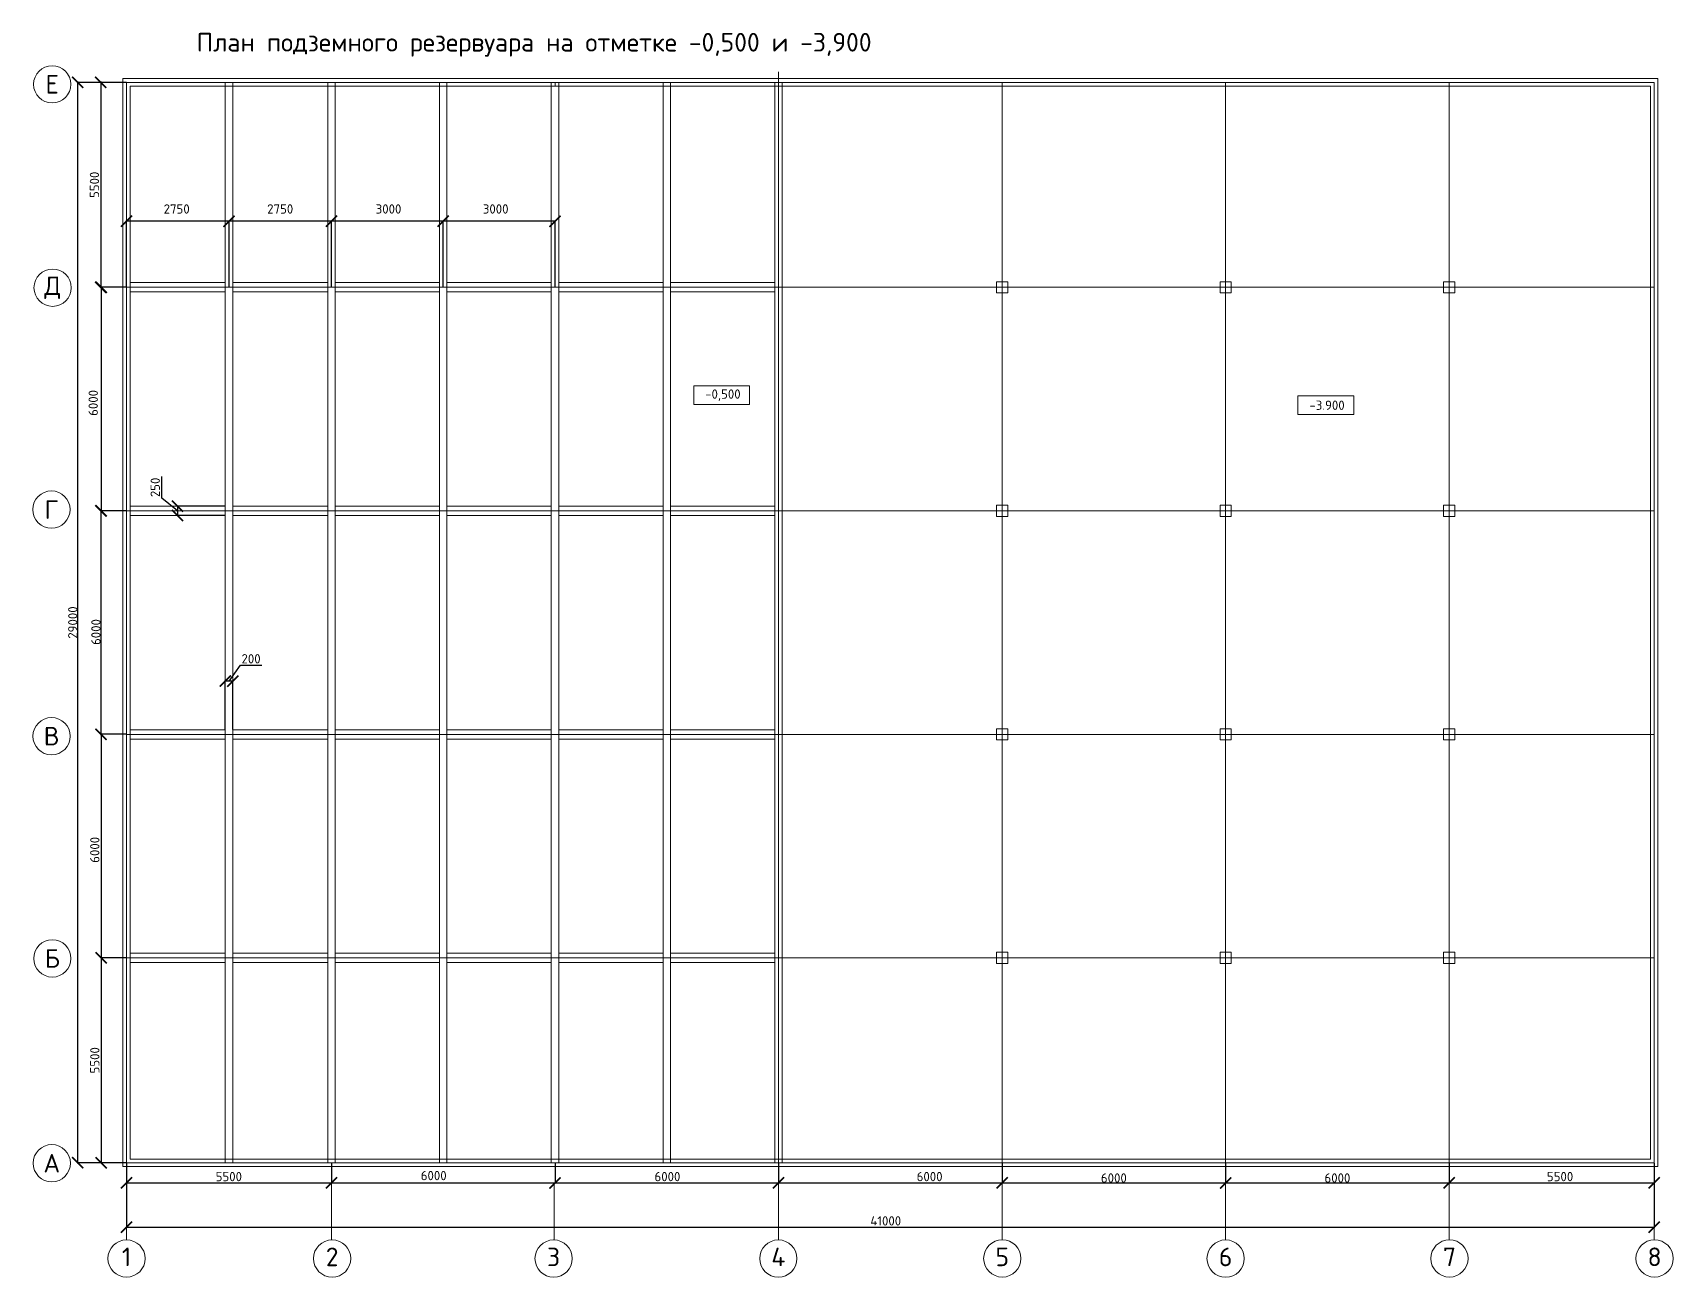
# Model space of a CAD drawing. Header units: millimetres. Extents: x -1960873 to -640355, y 7839719 to 16131025.
# Drawn here: x -684385 to -640355, y 7979887 to 8013289 of the extents above; entities that cross this region are included whole.
import ezdxf

# ---------------------------------------------------------------- set-up
doc = ezdxf.new("R2010")
doc.units = ezdxf.units.MM
doc.layers.get('0').update_dxf_attribs({"lineweight": 15})
doc.layers.add('КМ-Размеры', color=2, linetype='Continuous')
doc.styles.add('GOST-2.304_Type-B', font='')
doc.styles.add('ISOCPEUR', font='isocpeur.ttf')
doc.styles.get('GOST-2.304_Type-B').set_extended_font_data('ГОСТ тип А')
doc.dimstyles.new('SPDS', dxfattribs={"dimscale": 100, "dimtxt": 2.5, "dimasz": 2, "dimexe": 1.25, "dimexo": 0.625, "dimtad": 1, "dimdec": 0, "dimrnd": 0.001, "dimtxsty": 'GOST-2.304_Type-B', "dimblk": 'ARCHTICK', "dimcen": 2.5, "dimdle": 2, "dimadec": 0, "dimazin": 2, "dimtfac": 0.75, "dimtdec": 0, "dimtmove": 1, "dimatfit": 3, "dimfxl": 1.25, "dimtolj": 1, "dimarcsym": 0})

# ---------------------------------------------------------------- blocks, each defined once
blk = doc.blocks.new('_ArchTick')
at = {"color": 0, "linetype": 'ByBlock', "const_width": 0.15}
blk.add_lwpolyline([(-0.5, -0.5), (0.5, 0.5)], dxfattribs=at)
blk = doc.blocks.new('*D288')
at = {"layer": 'Defpoints', "color": 0, "ltscale": 10, "transparency": 16777216}
for p in [(-681868, 7988459), (-682552, 7982959), (-681868, 7982959)]:
    blk.add_point(p, dxfattribs=at)
at = {"layer": 'КМ-Размеры', "color": 0, "lineweight": -2, "ltscale": 10, "transparency": 16777216}
for p, q in [((-681874, 7988459), (-682564, 7988459)), ((-681874, 7982959), (-682564, 7982959))]:
    blk.add_line(p, q, dxfattribs=at)
at = {"layer": 'КМ-Размеры', "color": 0, "linetype": 'ByBlock', "ltscale": 10, "transparency": 16777216}
blk.add_line((-682552, 7988479), (-682552, 7982939), dxfattribs=at)
at = {"layer": 'КМ-Размеры', "color": 0, "ltscale": 10, "transparency": 16777216, "xscale": 300, "yscale": 300, "zscale": 300}
for p, rotation in [((-682552, 7988459), 90), ((-682552, 7982959), 270)]:
    blk.add_blockref('_ArchTick', p, dxfattribs=dict(at, rotation=rotation))
at = {"layer": 'КМ-Размеры', "color": 0, "lineweight": 15, "ltscale": 10, "transparency": 16777216, "insert": (-682721, 7985709), "char_height": 250, "attachment_point": 5, "rotation": 90, "style": 'ISOCPEUR'}
blk.add_mtext('\\A1;5500', dxfattribs=at)
blk = doc.blocks.new('*D289')
at = {"layer": 'Defpoints', "color": 0, "ltscale": 10, "transparency": 16777216}
for p in [(-681868, 7994459), (-682552, 7988459), (-681868, 7988459)]:
    blk.add_point(p, dxfattribs=at)
at = {"layer": 'КМ-Размеры', "color": 0, "lineweight": -2, "ltscale": 10, "transparency": 16777216}
for p, q in [((-681874, 7994459), (-682564, 7994459)), ((-681874, 7988459), (-682564, 7988459))]:
    blk.add_line(p, q, dxfattribs=at)
at = {"layer": 'КМ-Размеры', "color": 0, "linetype": 'ByBlock', "ltscale": 10, "transparency": 16777216}
blk.add_line((-682552, 7994479), (-682552, 7988439), dxfattribs=at)
at = {"layer": 'КМ-Размеры', "color": 0, "ltscale": 10, "transparency": 16777216, "xscale": 300, "yscale": 300, "zscale": 300}
for p, rotation in [((-682552, 7994459), 90), ((-682552, 7988459), 270)]:
    blk.add_blockref('_ArchTick', p, dxfattribs=dict(at, rotation=rotation))
at = {"layer": 'КМ-Размеры', "color": 0, "lineweight": 15, "ltscale": 10, "transparency": 16777216, "insert": (-682721, 7991359), "char_height": 250, "attachment_point": 5, "rotation": 90, "style": 'ISOCPEUR'}
blk.add_mtext('\\A1;6000', dxfattribs=at)
blk = doc.blocks.new('*D290')
at = {"layer": 'Defpoints', "color": 0, "ltscale": 10, "transparency": 16777216}
for p in [(-681868, 8000459), (-682558, 7994459), (-681868, 7994459)]:
    blk.add_point(p, dxfattribs=at)
at = {"layer": 'КМ-Размеры', "color": 0, "lineweight": -2, "ltscale": 10, "transparency": 16777216}
for p, q in [((-681874, 8000459), (-682571, 8000459)), ((-681874, 7994459), (-682571, 7994459))]:
    blk.add_line(p, q, dxfattribs=at)
at = {"layer": 'КМ-Размеры', "color": 0, "linetype": 'ByBlock', "ltscale": 10, "transparency": 16777216}
blk.add_line((-682558, 8000479), (-682558, 7994439), dxfattribs=at)
at = {"layer": 'КМ-Размеры', "color": 0, "ltscale": 10, "transparency": 16777216, "xscale": 300, "yscale": 300, "zscale": 300}
for p, rotation in [((-682558, 8000459), 90), ((-682558, 7994459), 270)]:
    blk.add_blockref('_ArchTick', p, dxfattribs=dict(at, rotation=rotation))
at = {"layer": 'КМ-Размеры', "color": 0, "lineweight": 15, "ltscale": 10, "transparency": 16777216, "insert": (-682690, 7997205), "char_height": 250, "attachment_point": 5, "rotation": 90, "style": 'ISOCPEUR'}
blk.add_mtext('\\A1;6000', dxfattribs=at)
blk = doc.blocks.new('*D291')
at = {"layer": 'Defpoints', "color": 0, "ltscale": 10, "transparency": 16777216}
for p in [(-681868, 8006459), (-682548, 8000459), (-681868, 8000459)]:
    blk.add_point(p, dxfattribs=at)
at = {"layer": 'КМ-Размеры', "color": 0, "lineweight": -2, "ltscale": 10, "transparency": 16777216}
for p, q in [((-681874, 8006459), (-682561, 8006459)), ((-681874, 8000459), (-682561, 8000459))]:
    blk.add_line(p, q, dxfattribs=at)
at = {"layer": 'КМ-Размеры', "color": 0, "linetype": 'ByBlock', "ltscale": 10, "transparency": 16777216}
blk.add_line((-682548, 8006479), (-682548, 8000439), dxfattribs=at)
at = {"layer": 'КМ-Размеры', "color": 0, "ltscale": 10, "transparency": 16777216, "xscale": 300, "yscale": 300, "zscale": 300}
for p, rotation in [((-682548, 8006459), 90), ((-682548, 8000459), 270)]:
    blk.add_blockref('_ArchTick', p, dxfattribs=dict(at, rotation=rotation))
at = {"layer": 'КМ-Размеры', "color": 0, "lineweight": 15, "ltscale": 10, "transparency": 16777216, "insert": (-682764, 8003355), "char_height": 250, "attachment_point": 5, "rotation": 90, "style": 'ISOCPEUR'}
blk.add_mtext('\\A1;6000', dxfattribs=at)
blk = doc.blocks.new('*D292')
at = {"layer": 'Defpoints', "color": 0, "ltscale": 10, "transparency": 16777216}
for p in [(-681868, 8011959), (-682561, 8006459), (-681868, 8006459)]:
    blk.add_point(p, dxfattribs=at)
at = {"layer": 'КМ-Размеры', "color": 0, "lineweight": -2, "ltscale": 10, "transparency": 16777216}
for p, q in [((-681874, 8011959), (-682573, 8011959)), ((-681874, 8006459), (-682573, 8006459))]:
    blk.add_line(p, q, dxfattribs=at)
at = {"layer": 'КМ-Размеры', "color": 0, "linetype": 'ByBlock', "ltscale": 10, "transparency": 16777216}
blk.add_line((-682561, 8011979), (-682561, 8006439), dxfattribs=at)
at = {"layer": 'КМ-Размеры', "color": 0, "ltscale": 10, "transparency": 16777216, "xscale": 300, "yscale": 300, "zscale": 300}
for p, rotation in [((-682561, 8011959), 90), ((-682561, 8006459), 270)]:
    blk.add_blockref('_ArchTick', p, dxfattribs=dict(at, rotation=rotation))
at = {"layer": 'КМ-Размеры', "color": 0, "lineweight": 15, "ltscale": 10, "transparency": 16777216, "insert": (-682730, 8009209), "char_height": 250, "attachment_point": 5, "rotation": 90, "style": 'ISOCPEUR'}
blk.add_mtext('\\A1;5500', dxfattribs=at)
blk = doc.blocks.new('*D293')
at = {"layer": 'Defpoints', "color": 0, "ltscale": 10, "transparency": 16777216}
for p in [(-681868, 7982959), (-676368, 7982959), (-676368, 7982419)]:
    blk.add_point(p, dxfattribs=at)
at = {"layer": 'КМ-Размеры', "color": 0, "lineweight": -2, "ltscale": 10, "transparency": 16777216}
for p, q in [((-681868, 7982952), (-681868, 7982406)), ((-676368, 7982952), (-676368, 7982406))]:
    blk.add_line(p, q, dxfattribs=at)
at = {"layer": 'КМ-Размеры', "color": 0, "linetype": 'ByBlock', "ltscale": 10, "transparency": 16777216}
blk.add_line((-681888, 7982419), (-676348, 7982419), dxfattribs=at)
at = {"layer": 'КМ-Размеры', "color": 0, "ltscale": 10, "transparency": 16777216, "xscale": 300, "yscale": 300, "zscale": 300, "rotation": 180}
blk.add_blockref('_ArchTick', (-681868, 7982419), dxfattribs=at)
at = {"layer": 'КМ-Размеры', "color": 0, "ltscale": 10, "transparency": 16777216, "xscale": 300, "yscale": 300, "zscale": 300}
blk.add_blockref('_ArchTick', (-676368, 7982419), dxfattribs=at)
at = {"layer": 'КМ-Размеры', "color": 0, "lineweight": 15, "ltscale": 10, "transparency": 16777216, "insert": (-679124, 7982588), "char_height": 250, "attachment_point": 5, "style": 'ISOCPEUR'}
blk.add_mtext('\\A1;5500', dxfattribs=at)
blk = doc.blocks.new('*D294')
at = {"layer": 'Defpoints', "color": 0, "ltscale": 10, "transparency": 16777216}
for p in [(-676368, 7982959), (-670368, 7982959), (-670368, 7982419)]:
    blk.add_point(p, dxfattribs=at)
at = {"layer": 'КМ-Размеры', "color": 0, "lineweight": -2, "ltscale": 10, "transparency": 16777216}
for p, q in [((-676368, 7982952), (-676368, 7982406)), ((-670368, 7982952), (-670368, 7982406))]:
    blk.add_line(p, q, dxfattribs=at)
at = {"layer": 'КМ-Размеры', "color": 0, "linetype": 'ByBlock', "ltscale": 10, "transparency": 16777216}
blk.add_line((-676388, 7982419), (-670348, 7982419), dxfattribs=at)
at = {"layer": 'КМ-Размеры', "color": 0, "ltscale": 10, "transparency": 16777216, "xscale": 300, "yscale": 300, "zscale": 300, "rotation": 180}
blk.add_blockref('_ArchTick', (-676368, 7982419), dxfattribs=at)
at = {"layer": 'КМ-Размеры', "color": 0, "ltscale": 10, "transparency": 16777216, "xscale": 300, "yscale": 300, "zscale": 300}
blk.add_blockref('_ArchTick', (-670368, 7982419), dxfattribs=at)
at = {"layer": 'КМ-Размеры', "color": 0, "lineweight": 15, "ltscale": 10, "transparency": 16777216, "insert": (-673625, 7982615), "char_height": 250, "attachment_point": 5, "style": 'ISOCPEUR'}
blk.add_mtext('\\A1;6000', dxfattribs=at)
blk = doc.blocks.new('*D295')
at = {"layer": 'Defpoints', "color": 0, "ltscale": 10, "transparency": 16777216}
for p in [(-670368, 7982959), (-664368, 7982959), (-664368, 7982419)]:
    blk.add_point(p, dxfattribs=at)
at = {"layer": 'КМ-Размеры', "color": 0, "lineweight": -2, "ltscale": 10, "transparency": 16777216}
for p, q in [((-670368, 7982952), (-670368, 7982406)), ((-664368, 7982952), (-664368, 7982406))]:
    blk.add_line(p, q, dxfattribs=at)
at = {"layer": 'КМ-Размеры', "color": 0, "linetype": 'ByBlock', "ltscale": 10, "transparency": 16777216}
blk.add_line((-670388, 7982419), (-664348, 7982419), dxfattribs=at)
at = {"layer": 'КМ-Размеры', "color": 0, "ltscale": 10, "transparency": 16777216, "xscale": 300, "yscale": 300, "zscale": 300, "rotation": 180}
blk.add_blockref('_ArchTick', (-670368, 7982419), dxfattribs=at)
at = {"layer": 'КМ-Размеры', "color": 0, "ltscale": 10, "transparency": 16777216, "xscale": 300, "yscale": 300, "zscale": 300}
blk.add_blockref('_ArchTick', (-664368, 7982419), dxfattribs=at)
at = {"layer": 'КМ-Размеры', "color": 0, "lineweight": 15, "ltscale": 10, "transparency": 16777216, "insert": (-667351, 7982588), "char_height": 250, "attachment_point": 5, "style": 'ISOCPEUR'}
blk.add_mtext('\\A1;6000', dxfattribs=at)
blk = doc.blocks.new('*D296')
at = {"layer": 'Defpoints', "color": 0, "ltscale": 10, "transparency": 16777216}
for p in [(-664368, 7982959), (-658368, 7982959), (-658368, 7982419)]:
    blk.add_point(p, dxfattribs=at)
at = {"layer": 'КМ-Размеры', "color": 0, "lineweight": -2, "ltscale": 10, "transparency": 16777216}
for p, q in [((-664368, 7982952), (-664368, 7982406)), ((-658368, 7982952), (-658368, 7982406))]:
    blk.add_line(p, q, dxfattribs=at)
at = {"layer": 'КМ-Размеры', "color": 0, "linetype": 'ByBlock', "ltscale": 10, "transparency": 16777216}
blk.add_line((-664388, 7982419), (-658348, 7982419), dxfattribs=at)
at = {"layer": 'КМ-Размеры', "color": 0, "ltscale": 10, "transparency": 16777216, "xscale": 300, "yscale": 300, "zscale": 300, "rotation": 180}
blk.add_blockref('_ArchTick', (-664368, 7982419), dxfattribs=at)
at = {"layer": 'КМ-Размеры', "color": 0, "ltscale": 10, "transparency": 16777216, "xscale": 300, "yscale": 300, "zscale": 300}
blk.add_blockref('_ArchTick', (-658368, 7982419), dxfattribs=at)
at = {"layer": 'КМ-Размеры', "color": 0, "lineweight": 15, "ltscale": 10, "transparency": 16777216, "insert": (-660314, 7982588), "char_height": 250, "attachment_point": 5, "style": 'ISOCPEUR'}
blk.add_mtext('\\A1;6000', dxfattribs=at)
blk = doc.blocks.new('*D297')
at = {"layer": 'Defpoints', "color": 0, "ltscale": 10, "transparency": 16777216}
for p in [(-658368, 7982959), (-652368, 7982959), (-652368, 7982419)]:
    blk.add_point(p, dxfattribs=at)
at = {"layer": 'КМ-Размеры', "color": 0, "lineweight": -2, "ltscale": 10, "transparency": 16777216}
for p, q in [((-658368, 7982952), (-658368, 7982406)), ((-652368, 7982952), (-652368, 7982406))]:
    blk.add_line(p, q, dxfattribs=at)
at = {"layer": 'КМ-Размеры', "color": 0, "linetype": 'ByBlock', "ltscale": 10, "transparency": 16777216}
blk.add_line((-658388, 7982419), (-652348, 7982419), dxfattribs=at)
at = {"layer": 'КМ-Размеры', "color": 0, "ltscale": 10, "transparency": 16777216, "xscale": 300, "yscale": 300, "zscale": 300, "rotation": 180}
blk.add_blockref('_ArchTick', (-658368, 7982419), dxfattribs=at)
at = {"layer": 'КМ-Размеры', "color": 0, "ltscale": 10, "transparency": 16777216, "xscale": 300, "yscale": 300, "zscale": 300}
blk.add_blockref('_ArchTick', (-652368, 7982419), dxfattribs=at)
at = {"layer": 'КМ-Размеры', "color": 0, "lineweight": 15, "ltscale": 10, "transparency": 16777216, "insert": (-655368, 7982550), "char_height": 250, "attachment_point": 5, "style": 'ISOCPEUR'}
blk.add_mtext('\\A1;6000', dxfattribs=at)
blk = doc.blocks.new('*D298')
at = {"layer": 'Defpoints', "color": 0, "ltscale": 10, "transparency": 16777216}
for p in [(-652368, 7982959), (-646368, 7982959), (-646368, 7982419)]:
    blk.add_point(p, dxfattribs=at)
at = {"layer": 'КМ-Размеры', "color": 0, "lineweight": -2, "ltscale": 10, "transparency": 16777216}
for p, q in [((-652368, 7982952), (-652368, 7982406)), ((-646368, 7982952), (-646368, 7982406))]:
    blk.add_line(p, q, dxfattribs=at)
at = {"layer": 'КМ-Размеры', "color": 0, "linetype": 'ByBlock', "ltscale": 10, "transparency": 16777216}
blk.add_line((-652388, 7982419), (-646348, 7982419), dxfattribs=at)
at = {"layer": 'КМ-Размеры', "color": 0, "ltscale": 10, "transparency": 16777216, "xscale": 300, "yscale": 300, "zscale": 300, "rotation": 180}
blk.add_blockref('_ArchTick', (-652368, 7982419), dxfattribs=at)
at = {"layer": 'КМ-Размеры', "color": 0, "ltscale": 10, "transparency": 16777216, "xscale": 300, "yscale": 300, "zscale": 300}
blk.add_blockref('_ArchTick', (-646368, 7982419), dxfattribs=at)
at = {"layer": 'КМ-Размеры', "color": 0, "lineweight": 15, "ltscale": 10, "transparency": 16777216, "insert": (-649368, 7982550), "char_height": 250, "attachment_point": 5, "style": 'ISOCPEUR'}
blk.add_mtext('\\A1;6000', dxfattribs=at)
blk = doc.blocks.new('*D299')
at = {"layer": 'Defpoints', "color": 0, "ltscale": 10, "transparency": 16777216}
for p in [(-646368, 7982959), (-640868, 7982959), (-640868, 7982419)]:
    blk.add_point(p, dxfattribs=at)
at = {"layer": 'КМ-Размеры', "color": 0, "lineweight": -2, "ltscale": 10, "transparency": 16777216}
for p, q in [((-646368, 7982952), (-646368, 7982406)), ((-640868, 7982952), (-640868, 7982406))]:
    blk.add_line(p, q, dxfattribs=at)
at = {"layer": 'КМ-Размеры', "color": 0, "linetype": 'ByBlock', "ltscale": 10, "transparency": 16777216}
blk.add_line((-646388, 7982419), (-640848, 7982419), dxfattribs=at)
at = {"layer": 'КМ-Размеры', "color": 0, "ltscale": 10, "transparency": 16777216, "xscale": 300, "yscale": 300, "zscale": 300, "rotation": 180}
blk.add_blockref('_ArchTick', (-646368, 7982419), dxfattribs=at)
at = {"layer": 'КМ-Размеры', "color": 0, "ltscale": 10, "transparency": 16777216, "xscale": 300, "yscale": 300, "zscale": 300}
blk.add_blockref('_ArchTick', (-640868, 7982419), dxfattribs=at)
at = {"layer": 'КМ-Размеры', "color": 0, "lineweight": 15, "ltscale": 10, "transparency": 16777216, "insert": (-643392, 7982588), "char_height": 250, "attachment_point": 5, "style": 'ISOCPEUR'}
blk.add_mtext('\\A1;5500', dxfattribs=at)
blk = doc.blocks.new('*D300')
at = {"layer": 'Defpoints', "color": 0, "ltscale": 10, "transparency": 16777216}
for p in [(-681868, 7982959), (-640868, 7982959), (-640868, 7981230)]:
    blk.add_point(p, dxfattribs=at)
at = {"layer": 'КМ-Размеры', "color": 0, "lineweight": -2, "ltscale": 10, "transparency": 16777216}
for p, q in [((-681868, 7982952), (-681868, 7981218)), ((-640868, 7982952), (-640868, 7981218))]:
    blk.add_line(p, q, dxfattribs=at)
at = {"layer": 'КМ-Размеры', "color": 0, "linetype": 'ByBlock', "ltscale": 10, "transparency": 16777216}
blk.add_line((-681888, 7981230), (-640848, 7981230), dxfattribs=at)
at = {"layer": 'КМ-Размеры', "color": 0, "ltscale": 10, "transparency": 16777216, "xscale": 300, "yscale": 300, "zscale": 300, "rotation": 180}
blk.add_blockref('_ArchTick', (-681868, 7981230), dxfattribs=at)
at = {"layer": 'КМ-Размеры', "color": 0, "ltscale": 10, "transparency": 16777216, "xscale": 300, "yscale": 300, "zscale": 300}
blk.add_blockref('_ArchTick', (-640868, 7981230), dxfattribs=at)
at = {"layer": 'КМ-Размеры', "color": 0, "lineweight": 15, "ltscale": 10, "transparency": 16777216, "insert": (-661491, 7981399), "char_height": 250, "attachment_point": 5, "style": 'ISOCPEUR'}
blk.add_mtext('\\A1;41000', dxfattribs=at)
blk = doc.blocks.new('*D301')
at = {"layer": 'Defpoints', "color": 0, "ltscale": 10, "transparency": 16777216}
for p in [(-681868, 8011959), (-683181, 7982959), (-681868, 7982959)]:
    blk.add_point(p, dxfattribs=at)
at = {"layer": 'КМ-Размеры', "color": 0, "lineweight": -2, "ltscale": 10, "transparency": 16777216}
for p, q in [((-681874, 8011959), (-683194, 8011959)), ((-681874, 7982959), (-683194, 7982959))]:
    blk.add_line(p, q, dxfattribs=at)
at = {"layer": 'КМ-Размеры', "color": 0, "linetype": 'ByBlock', "ltscale": 10, "transparency": 16777216}
blk.add_line((-683181, 8011979), (-683181, 7982939), dxfattribs=at)
at = {"layer": 'КМ-Размеры', "color": 0, "ltscale": 10, "transparency": 16777216, "xscale": 300, "yscale": 300, "zscale": 300}
for p, rotation in [((-683181, 8011959), 90), ((-683181, 7982959), 270)]:
    blk.add_blockref('_ArchTick', p, dxfattribs=dict(at, rotation=rotation))
at = {"layer": 'КМ-Размеры', "color": 0, "lineweight": 15, "ltscale": 10, "transparency": 16777216, "insert": (-683312, 7997459), "char_height": 250, "attachment_point": 5, "rotation": 90, "style": 'ISOCPEUR'}
blk.add_mtext('\\A1;29000', dxfattribs=at)
blk = doc.blocks.new('*D282')
at = {"layer": 'Defpoints', "color": 0, "ltscale": 10, "transparency": 16777216}
for p in [(-679118, 8008232), (-679118, 8006510), (-676368, 8006510)]:
    blk.add_point(p, dxfattribs=at)
at = {"layer": 'КМ-Размеры', "color": 0, "linetype": 'ByBlock', "ltscale": 10, "transparency": 16777216}
blk.add_line((-676348, 8008232), (-679138, 8008232), dxfattribs=at)
at = {"layer": 'КМ-Размеры', "color": 0, "lineweight": -2, "ltscale": 10, "transparency": 16777216}
for p, q in [((-679118, 8006516), (-679118, 8008244)), ((-676368, 8006516), (-676368, 8008244))]:
    blk.add_line(p, q, dxfattribs=at)
at = {"layer": 'КМ-Размеры', "color": 0, "ltscale": 10, "transparency": 16777216, "xscale": 300, "yscale": 300, "zscale": 300, "rotation": 180}
blk.add_blockref('_ArchTick', (-679118, 8008232), dxfattribs=at)
at = {"layer": 'КМ-Размеры', "color": 0, "ltscale": 10, "transparency": 16777216, "xscale": 300, "yscale": 300, "zscale": 300}
blk.add_blockref('_ArchTick', (-676368, 8008232), dxfattribs=at)
at = {"layer": 'КМ-Размеры', "color": 0, "lineweight": 15, "ltscale": 10, "transparency": 16777216, "insert": (-677745, 8008561), "char_height": 250, "attachment_point": 5, "style": 'ISOCPEUR'}
blk.add_mtext('\\A1;2750', dxfattribs=at)
blk = doc.blocks.new('*D283')
at = {"layer": 'Defpoints', "color": 0, "ltscale": 10, "transparency": 16777216}
for p in [(-681868, 8008232), (-681868, 8006459), (-679118, 8006459)]:
    blk.add_point(p, dxfattribs=at)
at = {"layer": 'КМ-Размеры', "color": 0, "linetype": 'ByBlock', "ltscale": 10, "transparency": 16777216}
blk.add_line((-679098, 8008232), (-681888, 8008232), dxfattribs=at)
at = {"layer": 'КМ-Размеры', "color": 0, "lineweight": -2, "ltscale": 10, "transparency": 16777216}
for p, q in [((-681868, 8006465), (-681868, 8008244)), ((-679118, 8006465), (-679118, 8008244))]:
    blk.add_line(p, q, dxfattribs=at)
at = {"layer": 'КМ-Размеры', "color": 0, "ltscale": 10, "transparency": 16777216, "xscale": 300, "yscale": 300, "zscale": 300, "rotation": 180}
blk.add_blockref('_ArchTick', (-681868, 8008232), dxfattribs=at)
at = {"layer": 'КМ-Размеры', "color": 0, "ltscale": 10, "transparency": 16777216, "xscale": 300, "yscale": 300, "zscale": 300}
blk.add_blockref('_ArchTick', (-679118, 8008232), dxfattribs=at)
at = {"layer": 'КМ-Размеры', "color": 0, "lineweight": 15, "ltscale": 10, "transparency": 16777216, "insert": (-680523, 8008561), "char_height": 250, "attachment_point": 5, "style": 'ISOCPEUR'}
blk.add_mtext('\\A1;2750', dxfattribs=at)
blk = doc.blocks.new('*D284')
at = {"layer": 'Defpoints', "color": 0, "ltscale": 10, "transparency": 16777216}
for p in [(-676368, 8008232), (-676368, 8006459), (-673368, 8006459)]:
    blk.add_point(p, dxfattribs=at)
at = {"layer": 'КМ-Размеры', "color": 0, "linetype": 'ByBlock', "ltscale": 10, "transparency": 16777216}
blk.add_line((-673348, 8008232), (-676388, 8008232), dxfattribs=at)
at = {"layer": 'КМ-Размеры', "color": 0, "lineweight": -2, "ltscale": 10, "transparency": 16777216}
for p, q in [((-676368, 8006465), (-676368, 8008244)), ((-673368, 8006465), (-673368, 8008244))]:
    blk.add_line(p, q, dxfattribs=at)
at = {"layer": 'КМ-Размеры', "color": 0, "ltscale": 10, "transparency": 16777216, "xscale": 300, "yscale": 300, "zscale": 300, "rotation": 180}
blk.add_blockref('_ArchTick', (-676368, 8008232), dxfattribs=at)
at = {"layer": 'КМ-Размеры', "color": 0, "ltscale": 10, "transparency": 16777216, "xscale": 300, "yscale": 300, "zscale": 300}
blk.add_blockref('_ArchTick', (-673368, 8008232), dxfattribs=at)
at = {"layer": 'КМ-Размеры', "color": 0, "lineweight": 15, "ltscale": 10, "transparency": 16777216, "insert": (-674837, 8008561), "char_height": 250, "attachment_point": 5, "style": 'ISOCPEUR'}
blk.add_mtext('\\A1;3000', dxfattribs=at)
blk = doc.blocks.new('*D285')
at = {"layer": 'Defpoints', "color": 0, "ltscale": 10, "transparency": 16777216}
for p in [(-673368, 8008232), (-673368, 8006459), (-670368, 8006459)]:
    blk.add_point(p, dxfattribs=at)
at = {"layer": 'КМ-Размеры', "color": 0, "linetype": 'ByBlock', "ltscale": 10, "transparency": 16777216}
blk.add_line((-670348, 8008232), (-673388, 8008232), dxfattribs=at)
at = {"layer": 'КМ-Размеры', "color": 0, "lineweight": -2, "ltscale": 10, "transparency": 16777216}
for p, q in [((-673368, 8006465), (-673368, 8008244)), ((-670368, 8006465), (-670368, 8008244))]:
    blk.add_line(p, q, dxfattribs=at)
at = {"layer": 'КМ-Размеры', "color": 0, "ltscale": 10, "transparency": 16777216, "xscale": 300, "yscale": 300, "zscale": 300, "rotation": 180}
blk.add_blockref('_ArchTick', (-673368, 8008232), dxfattribs=at)
at = {"layer": 'КМ-Размеры', "color": 0, "ltscale": 10, "transparency": 16777216, "xscale": 300, "yscale": 300, "zscale": 300}
blk.add_blockref('_ArchTick', (-670368, 8008232), dxfattribs=at)
at = {"layer": 'КМ-Размеры', "color": 0, "lineweight": 15, "ltscale": 10, "transparency": 16777216, "insert": (-671961, 8008561), "char_height": 250, "attachment_point": 5, "style": 'ISOCPEUR'}
blk.add_mtext('\\A1;3000', dxfattribs=at)
blk = doc.blocks.new('*D286')
at = {"layer": 'Defpoints', "color": 0, "ltscale": 10, "transparency": 16777216}
for p in [(-680501, 8000334), (-679218, 8000584), (-679218, 8000334)]:
    blk.add_point(p, dxfattribs=at)
at = {"layer": 'КМ-Размеры', "color": 0, "linetype": 'ByBlock', "ltscale": 10, "transparency": 16777216}
for p, q in [((-680924, 8000801), (-680924, 8001376)), ((-680501, 8000459), (-680924, 8000801)), ((-680501, 8000604), (-680501, 8000314))]:
    blk.add_line(p, q, dxfattribs=at)
at = {"layer": 'КМ-Размеры', "color": 0, "lineweight": -2, "ltscale": 10, "transparency": 16777216}
for p, q in [((-679224, 8000584), (-680514, 8000584)), ((-679224, 8000334), (-680514, 8000334))]:
    blk.add_line(p, q, dxfattribs=at)
at = {"layer": 'КМ-Размеры', "color": 0, "ltscale": 10, "transparency": 16777216, "xscale": 300, "yscale": 300, "zscale": 300}
for p, rotation in [((-680501, 8000584), 90), ((-680501, 8000334), 270)]:
    blk.add_blockref('_ArchTick', p, dxfattribs=dict(at, rotation=rotation))
at = {"layer": 'КМ-Размеры', "color": 0, "lineweight": 15, "ltscale": 10, "transparency": 16777216, "insert": (-681099, 8001088), "char_height": 250, "attachment_point": 5, "rotation": 90, "style": 'ISOCPEUR'}
blk.add_mtext('\\A1;250', dxfattribs=at)
blk = doc.blocks.new('*D287')
at = {"layer": 'Defpoints', "color": 0, "ltscale": 10, "transparency": 16777216}
for p in [(-679218, 7995888), (-679218, 7994584), (-679018, 7994584)]:
    blk.add_point(p, dxfattribs=at)
at = {"layer": 'КМ-Размеры', "color": 0, "linetype": 'ByBlock', "ltscale": 10, "transparency": 16777216}
for p, q in [((-679118, 7995888), (-678814, 7996312)), ((-678814, 7996312), (-678239, 7996312)), ((-678998, 7995888), (-679238, 7995888))]:
    blk.add_line(p, q, dxfattribs=at)
at = {"layer": 'КМ-Размеры', "color": 0, "lineweight": -2, "ltscale": 10, "transparency": 16777216}
for p, q in [((-679218, 7994590), (-679218, 7995901)), ((-679018, 7994590), (-679018, 7995901))]:
    blk.add_line(p, q, dxfattribs=at)
at = {"layer": 'КМ-Размеры', "color": 0, "ltscale": 10, "transparency": 16777216, "xscale": 300, "yscale": 300, "zscale": 300, "rotation": 180}
blk.add_blockref('_ArchTick', (-679218, 7995888), dxfattribs=at)
at = {"layer": 'КМ-Размеры', "color": 0, "ltscale": 10, "transparency": 16777216, "xscale": 300, "yscale": 300, "zscale": 300}
blk.add_blockref('_ArchTick', (-679018, 7995888), dxfattribs=at)
at = {"layer": 'КМ-Размеры', "color": 0, "lineweight": 15, "ltscale": 10, "transparency": 16777216, "insert": (-678527, 7996487), "char_height": 250, "attachment_point": 5, "style": 'ISOCPEUR'}
blk.add_mtext('\\A1;200', dxfattribs=at)

msp = doc.modelspace()

# ---------------------------------------------------------------- linework, layer by layer
at = {"transparency": 33554687}
for p, q in [((-681967.8, 8012058.6), (-640867.8, 8012058.6)), ((-681967.8, 7982858.6), (-681967.8, 8012058.6)), ((-664367.8, 7980888.5), (-664367.8, 8012244.6)), ((-640867.8, 8012058.6), (-640767.8, 8012058.6)), ((-640767.8, 8012058.6), (-640767.8, 7982858.6)), ((-681867.8, 8011958.6), (-640867.8, 8011958.6)), ((-681867.8, 7982958.6), (-681867.8, 8011958.6)), ((-681767.8, 8011858.6), (-640967.8, 8011858.6)), ((-681767.8, 7983058.6), (-681767.8, 8011858.6)), ((-679217.8, 7982958.6), (-679217.8, 8011958.6)), ((-679017.8, 7982958.6), (-679017.8, 8011958.6)), ((-676467.8, 7982958.6), (-676467.8, 8011958.6)), ((-676267.8, 7982958.6), (-676267.8, 8011958.6)), ((-673467.8, 7982958.6), (-673467.8, 8011958.6)), ((-673267.8, 7982958.6), (-673267.8, 8011958.6)), ((-670467.8, 7982958.6), (-670467.8, 8011958.6)), ((-670367.8, 8011858.6), (-670367.8, 8011958.6)), ((-670267.8, 7982958.6), (-670267.8, 8011958.6)), ((-667467.8, 7982958.6), (-667467.8, 8011958.6)), ((-667267.8, 7982958.6), (-667267.8, 8011958.6)), ((-664467.8, 7982958.6), (-664467.8, 8011958.6)), ((-664267.8, 7982958.6), (-664267.8, 8011958.6)), ((-658367.8, 7982958.6), (-658367.8, 8011958.6)), ((-652367.8, 7982958.6), (-652367.8, 8011958.6)), ((-646367.8, 8011958.6), (-646367.8, 7982958.6)), ((-640967.8, 8011858.6), (-640967.8, 7983058.6)), ((-640867.8, 8011958.6), (-640867.8, 8011958.6)), ((-640867.8, 8011958.6), (-640867.8, 7982958.6)), ((-681867.8, 8006458.6), (-640867.8, 8006458.6)), ((-681767.8, 8006583.6), (-679217.8, 8006583.6)), ((-681767.8, 8006333.6), (-679217.8, 8006333.6)), ((-679017.8, 8006583.6), (-676467.8, 8006583.6)), ((-679017.8, 8006333.6), (-676467.8, 8006333.6)), ((-676267.8, 8006583.6), (-673467.8, 8006583.6)), ((-676267.8, 8006333.6), (-673467.8, 8006333.6)), ((-673267.8, 8006583.6), (-670467.8, 8006583.6)), ((-673267.8, 8006333.6), (-670467.8, 8006333.6)), ((-670267.8, 8006583.6), (-667467.8, 8006583.6)), ((-670267.8, 8006333.6), (-667467.8, 8006333.6)), ((-667267.8, 8006583.6), (-664467.8, 8006583.6)), ((-667267.8, 8006333.6), (-664467.8, 8006333.6)), ((-658517.8, 8006458.6), (-658517.8, 8006608.6)), ((-658517.8, 8006608.6), (-658217.8, 8006608.6)), ((-658517.8, 8006308.6), (-658517.8, 8006458.6)), ((-658217.8, 8006608.6), (-658217.8, 8006308.6)), ((-652517.8, 8006458.6), (-652517.8, 8006608.6)), ((-652517.8, 8006608.6), (-652217.8, 8006608.6)), ((-652517.8, 8006308.6), (-652517.8, 8006458.6)), ((-652217.8, 8006608.6), (-652217.8, 8006308.6)), ((-646517.8, 8006458.6), (-646517.8, 8006608.6)), ((-646517.8, 8006608.6), (-646217.8, 8006608.6)), ((-646517.8, 8006308.6), (-646517.8, 8006458.6)), ((-646217.8, 8006608.6), (-646217.8, 8006308.6)), ((-658217.8, 8006308.6), (-658517.8, 8006308.6)), ((-652217.8, 8006308.6), (-652517.8, 8006308.6)), ((-646217.8, 8006308.6), (-646517.8, 8006308.6)), ((-666644.5, 8003316.7), (-666644.5, 8003816.7)), ((-666644.5, 8003816.7), (-665144.5, 8003816.7)), ((-665144.5, 8003816.7), (-665144.5, 8003316.7)), ((-665144.5, 8003316.7), (-666644.5, 8003316.7)), ((-650429, 8003045.6), (-650429, 8003545.6)), ((-650429, 8003545.6), (-648929, 8003545.6)), ((-648929, 8003545.6), (-648929, 8003045.6)), ((-648929, 8003045.6), (-650429, 8003045.6)), ((-658517.8, 8000458.6), (-658517.8, 8000608.6)), ((-658517.8, 8000608.6), (-658217.8, 8000608.6)), ((-658217.8, 8000608.6), (-658217.8, 8000308.6)), ((-652517.8, 8000458.6), (-652517.8, 8000608.6)), ((-652517.8, 8000608.6), (-652217.8, 8000608.6)), ((-652217.8, 8000608.6), (-652217.8, 8000308.6)), ((-646517.8, 8000458.6), (-646517.8, 8000608.6)), ((-646517.8, 8000608.6), (-646217.8, 8000608.6)), ((-646217.8, 8000608.6), (-646217.8, 8000308.6)), ((-681867.8, 8000458.6), (-640867.8, 8000458.6)), ((-681767.8, 8000583.6), (-679217.8, 8000583.6)), ((-681767.8, 8000333.6), (-679217.8, 8000333.6)), ((-679017.8, 8000583.6), (-676467.8, 8000583.6)), ((-679017.8, 8000333.6), (-676467.8, 8000333.6)), ((-676267.8, 8000583.6), (-673467.8, 8000583.6)), ((-676267.8, 8000333.6), (-673467.8, 8000333.6)), ((-673267.8, 8000583.6), (-670467.8, 8000583.6)), ((-673267.8, 8000333.6), (-670467.8, 8000333.6)), ((-670267.8, 8000583.6), (-667467.8, 8000583.6)), ((-670267.8, 8000333.6), (-667467.8, 8000333.6)), ((-667267.8, 8000583.6), (-664467.8, 8000583.6)), ((-667267.8, 8000333.6), (-664467.8, 8000333.6)), ((-658517.8, 8000308.6), (-658517.8, 8000458.6)), ((-658217.8, 8000308.6), (-658517.8, 8000308.6)), ((-652517.8, 8000308.6), (-652517.8, 8000458.6)), ((-652217.8, 8000308.6), (-652517.8, 8000308.6)), ((-646517.8, 8000308.6), (-646517.8, 8000458.6)), ((-646217.8, 8000308.6), (-646517.8, 8000308.6)), ((-681867.8, 7994458.6), (-640867.8, 7994458.6)), ((-681767.8, 7994583.6), (-679217.8, 7994583.6)), ((-679017.8, 7994583.6), (-676467.8, 7994583.6)), ((-676267.8, 7994583.6), (-673467.8, 7994583.6)), ((-673267.8, 7994583.6), (-670467.8, 7994583.6)), ((-670267.8, 7994583.6), (-667467.8, 7994583.6)), ((-667267.8, 7994583.6), (-664467.8, 7994583.6)), ((-658517.8, 7994458.6), (-658517.8, 7994608.6)), ((-658517.8, 7994608.6), (-658217.8, 7994608.6)), ((-658517.8, 7994308.6), (-658517.8, 7994458.6)), ((-658217.8, 7994608.6), (-658217.8, 7994308.6)), ((-652517.8, 7994458.6), (-652517.8, 7994608.6)), ((-652517.8, 7994608.6), (-652217.8, 7994608.6)), ((-652517.8, 7994308.6), (-652517.8, 7994458.6)), ((-652217.8, 7994608.6), (-652217.8, 7994308.6)), ((-646517.8, 7994458.6), (-646517.8, 7994608.6)), ((-646517.8, 7994608.6), (-646217.8, 7994608.6)), ((-646517.8, 7994308.6), (-646517.8, 7994458.6)), ((-646217.8, 7994608.6), (-646217.8, 7994308.6)), ((-681767.8, 7994333.6), (-679217.8, 7994333.6)), ((-679017.8, 7994333.6), (-676467.8, 7994333.6)), ((-676267.8, 7994333.6), (-673467.8, 7994333.6)), ((-673267.8, 7994333.6), (-670467.8, 7994333.6)), ((-670267.8, 7994333.6), (-667467.8, 7994333.6)), ((-667267.8, 7994333.6), (-664467.8, 7994333.6)), ((-658217.8, 7994308.6), (-658517.8, 7994308.6)), ((-652217.8, 7994308.6), (-652517.8, 7994308.6)), ((-646217.8, 7994308.6), (-646517.8, 7994308.6)), ((-640867.8, 7988458.6), (-681867.8, 7988458.6)), ((-679217.8, 7988583.6), (-681767.8, 7988583.6)), ((-679217.8, 7988333.6), (-681767.8, 7988333.6)), ((-676467.8, 7988583.6), (-679017.8, 7988583.6)), ((-676467.8, 7988333.6), (-679017.8, 7988333.6)), ((-673467.8, 7988583.6), (-676267.8, 7988583.6)), ((-673467.8, 7988333.6), (-676267.8, 7988333.6)), ((-670467.8, 7988583.6), (-673267.8, 7988583.6)), ((-670467.8, 7988333.6), (-673267.8, 7988333.6)), ((-667467.8, 7988583.6), (-670267.8, 7988583.6)), ((-667467.8, 7988333.6), (-670267.8, 7988333.6)), ((-664467.8, 7988583.6), (-667267.8, 7988583.6)), ((-664467.8, 7988333.6), (-667267.8, 7988333.6)), ((-658517.8, 7988458.6), (-658517.8, 7988608.6)), ((-658517.8, 7988608.6), (-658217.8, 7988608.6)), ((-658517.8, 7988308.6), (-658517.8, 7988458.6)), ((-658217.8, 7988308.6), (-658517.8, 7988308.6)), ((-658217.8, 7988608.6), (-658217.8, 7988308.6)), ((-652517.8, 7988458.6), (-652517.8, 7988608.6)), ((-652517.8, 7988608.6), (-652217.8, 7988608.6)), ((-652517.8, 7988308.6), (-652517.8, 7988458.6)), ((-652217.8, 7988308.6), (-652517.8, 7988308.6)), ((-652217.8, 7988608.6), (-652217.8, 7988308.6)), ((-646517.8, 7988458.6), (-646517.8, 7988608.6)), ((-646517.8, 7988608.6), (-646217.8, 7988608.6)), ((-646517.8, 7988308.6), (-646517.8, 7988458.6)), ((-646217.8, 7988308.6), (-646517.8, 7988308.6)), ((-646367.8, 7988458.6), (-646367.8, 7988458.6)), ((-646217.8, 7988608.6), (-646217.8, 7988308.6)), ((-640967.8, 7983058.6), (-681767.8, 7983058.6)), ((-640767.8, 7982858.6), (-681967.8, 7982858.6)), ((-640867.8, 7982958.6), (-681867.8, 7982958.6)), ((-681867.8, 7982418.8), (-681867.8, 7980889.2)), ((-676367.8, 7982418.8), (-676367.8, 7980888.6)), ((-670387.8, 7982418.8), (-670387.8, 7980888.2)), ((-658367.8, 7982406.3), (-658367.8, 7980889.4)), ((-652367.8, 7982418.8), (-652367.8, 7980887.4)), ((-646367.8, 7982406.3), (-646367.8, 7980890)), ((-640867.8, 7981217.5), (-640867.8, 7980890.2))]:
    msp.add_line(p, q, dxfattribs=at)
for centre in [(-683864.2, 8011907), (-683853.2, 8006447.1), (-683884.9, 8000492.2), (-683881.4, 7994409.6), (-683859.9, 7988443.6), (-683874.8, 7982946), (-681869.7, 7980389.2), (-676349.9, 7980389), (-670406.6, 7980388.6), (-664374.5, 7980388.5), (-658364, 7980389.4), (-652369.5, 7980387.4), (-646360.3, 7980390), (-640855.4, 7980390.3)]:
    msp.add_circle(centre, 500, dxfattribs=at)

# ---------------------------------------------------------------- texts
at = {"transparency": 33554687, "attachment_point": 5, "style": 'ISOCPEUR'}
for s, insert, char_height in [('План подземного резервуара на отметке -0,500 и -3,900 ', (-670929.2, 8012968.1), 500), ('E', (-683864.2, 8011907), 500), ('Д', (-683853.2, 8006447.1), 500), ('-0,500', (-665862.5, 8003563.7), 250), ('-3.900', (-649646.9, 8003292.6), 250), ('Г', (-683884.9, 8000492.2), 500), ('В', (-683881.4, 7994409.6), 500), ('Б', (-683859.9, 7988443.6), 500), ('А', (-683874.8, 7982946), 500), ('1', (-681869.7, 7980433.1), 500), ('2', (-676349.9, 7980432.9), 500), ('3', (-670406.6, 7980432.5), 500), ('4', (-664374.5, 7980432.5), 500), ('5', (-658364, 7980433.3), 500), ('6', (-652369.5, 7980431.3), 500), ('7', (-646360.3, 7980434), 500), ('8', (-640855.4, 7980434.3), 500)]:
    msp.add_mtext(s, dxfattribs=dict(at, insert=insert, char_height=char_height))

# ---------------------------------------------------------------- dimensions: what is measured, and where the dimension line sits
at = {"layer": 'КМ-Размеры', "color": 7, "lineweight": 15, "ltscale": 10, "transparency": 33554687}
for base, p1, p2, angle, override, picture, middle in [((-683181.1, 7982958.6), (-681867.8, 8011958.6), (-681867.8, 7982958.6), 270, {"dimscale": 10, "dimtxt": 25, "dimasz": 30, "dimtxsty": 'ISOCPEUR', "dimblk1": 'ArchTick', "dimblk2": 'ArchTick', "dimsah": 1, "dimlwd": 65535}, '*D301', (-683181.1, 7997458.6)), ((-682560.9, 8006458.6), (-681867.8, 8011958.6), (-681867.8, 8006458.6), 270, {"dimscale": 10, "dimtxt": 25, "dimasz": 30, "dimtxsty": 'ISOCPEUR', "dimblk1": 'ArchTick', "dimblk2": 'ArchTick', "dimsah": 1, "dimlwd": 65535}, '*D292', (-682598.9, 8009208.6)), ((-681867.8, 8008231.6), (-679117.8, 8006458.6), (-681867.8, 8006458.6), 180, {"dimscale": 10, "dimtxt": 25, "dimasz": 30, "dimgap": 5, "dimtxsty": 'ISOCPEUR', "dimblk1": 'ArchTick', "dimblk2": 'ArchTick', "dimsah": 1, "dimlwd": 65535}, '*D283', (-680522.5, 8008385.5)), ((-679117.8, 8008231.6), (-676367.8, 8006509.7), (-679117.8, 8006509.7), 180, {"dimscale": 10, "dimtxt": 25, "dimasz": 30, "dimgap": 5, "dimtxsty": 'ISOCPEUR', "dimblk1": 'ArchTick', "dimblk2": 'ArchTick', "dimsah": 1, "dimlwd": 65535}, '*D282', (-677745.2, 8008385.5)), ((-676367.8, 8008231.6), (-673367.8, 8006458.6), (-676367.8, 8006458.6), 180, {"dimscale": 10, "dimtxt": 25, "dimasz": 30, "dimgap": 5, "dimtxsty": 'ISOCPEUR', "dimblk1": 'ArchTick', "dimblk2": 'ArchTick', "dimsah": 1, "dimlwd": 65535}, '*D284', (-674836.5, 8008385.5)), ((-673367.8, 8008231.6), (-670367.8, 8006458.6), (-673367.8, 8006458.6), 180, {"dimscale": 10, "dimtxt": 25, "dimasz": 30, "dimgap": 5, "dimtxsty": 'ISOCPEUR', "dimblk1": 'ArchTick', "dimblk2": 'ArchTick', "dimsah": 1, "dimlwd": 65535}, '*D285', (-671961, 8008385.5)), ((-682548.4, 8000458.6), (-681867.8, 8006458.6), (-681867.8, 8000458.6), 270, {"dimscale": 10, "dimtxt": 25, "dimasz": 30, "dimtxsty": 'ISOCPEUR', "dimblk1": 'ArchTick', "dimblk2": 'ArchTick', "dimsah": 1, "dimlwd": 65535}, '*D291', (-682632.9, 8003355)), ((-680501.3, 8000333.6), (-679217.8, 8000583.6), (-679217.8, 8000333.6), 270, {"dimscale": 10, "dimtxt": 25, "dimasz": 30, "dimgap": 5, "dimtxsty": 'ISOCPEUR', "dimblk1": 'ArchTick', "dimblk2": 'ArchTick', "dimsah": 1, "dimlwd": 65535}, '*D286', (-680924.4, 8000850.8)), ((-682558.3, 7994458.6), (-681867.8, 8000458.6), (-681867.8, 7994458.6), 270, {"dimscale": 10, "dimtxt": 25, "dimasz": 30, "dimtxsty": 'ISOCPEUR', "dimblk1": 'ArchTick', "dimblk2": 'ArchTick', "dimsah": 1, "dimlwd": 65535}, '*D290', (-682558.3, 7997205)), ((-679217.8, 7995888.5), (-679017.8, 7994583.6), (-679217.8, 7994583.6), 180, {"dimscale": 10, "dimtxt": 25, "dimasz": 30, "dimgap": 5, "dimtxsty": 'ISOCPEUR', "dimblk1": 'ArchTick', "dimblk2": 'ArchTick', "dimsah": 1, "dimlwd": 65535}, '*D287', (-678764.1, 7996311.6)), ((-682551.9, 7988458.6), (-681867.8, 7994458.6), (-681867.8, 7988458.6), 270, {"dimscale": 10, "dimtxt": 25, "dimasz": 30, "dimtxsty": 'ISOCPEUR', "dimblk1": 'ArchTick', "dimblk2": 'ArchTick', "dimsah": 1, "dimlwd": 65535}, '*D289', (-682589.9, 7991358.6)), ((-682551.9, 7982958.6), (-681867.8, 7988458.6), (-681867.8, 7982958.6), 270, {"dimscale": 10, "dimtxt": 25, "dimasz": 30, "dimtxsty": 'ISOCPEUR', "dimblk1": 'ArchTick', "dimblk2": 'ArchTick', "dimsah": 1, "dimlwd": 65535}, '*D288', (-682589.9, 7985708.6))]:
    dim = msp.add_linear_dim(base=base, p1=p1, p2=p2, angle=angle, dimstyle='SPDS', override=override, dxfattribs=at)
    dim.commit()
    dim.dimension.update_dxf_attribs({"geometry": picture, "text_midpoint": middle, "dimtype": 160})
for base, p1, p2, picture, middle in [((-676367.8, 7982418.8), (-681867.8, 7982958.6), (-676367.8, 7982958.6), '*D293', (-679123.9, 7982456.8)), ((-640867.8, 7981230), (-681867.8, 7982958.6), (-640867.8, 7982958.6), '*D300', (-661491.4, 7981268)), ((-670367.8, 7982418.8), (-676367.8, 7982958.6), (-670367.8, 7982958.6), '*D294', (-673624.5, 7982484.2)), ((-664367.8, 7982418.8), (-670367.8, 7982958.6), (-664367.8, 7982958.6), '*D295', (-667350.5, 7982456.8)), ((-658367.8, 7982418.8), (-664367.8, 7982958.6), (-658367.8, 7982958.6), '*D296', (-660313.5, 7982456.8)), ((-652367.8, 7982418.8), (-658367.8, 7982958.6), (-652367.8, 7982958.6), '*D297', (-655367.8, 7982418.8)), ((-646367.8, 7982418.8), (-652367.8, 7982958.6), (-646367.8, 7982958.6), '*D298', (-649367.8, 7982418.8)), ((-640867.8, 7982418.8), (-646367.8, 7982958.6), (-640867.8, 7982958.6), '*D299', (-643391.8, 7982456.8))]:
    dim = msp.add_linear_dim(base=base, p1=p1, p2=p2, dimstyle='SPDS', override={"dimscale": 10, "dimtxt": 25, "dimasz": 30, "dimtxsty": 'ISOCPEUR', "dimblk1": 'ArchTick', "dimblk2": 'ArchTick', "dimsah": 1, "dimlwd": 65535}, dxfattribs=at)
    dim.commit()
    dim.dimension.update_dxf_attribs({"geometry": picture, "text_midpoint": middle, "dimtype": 160})

doc.saveas('drawing.dxf')
